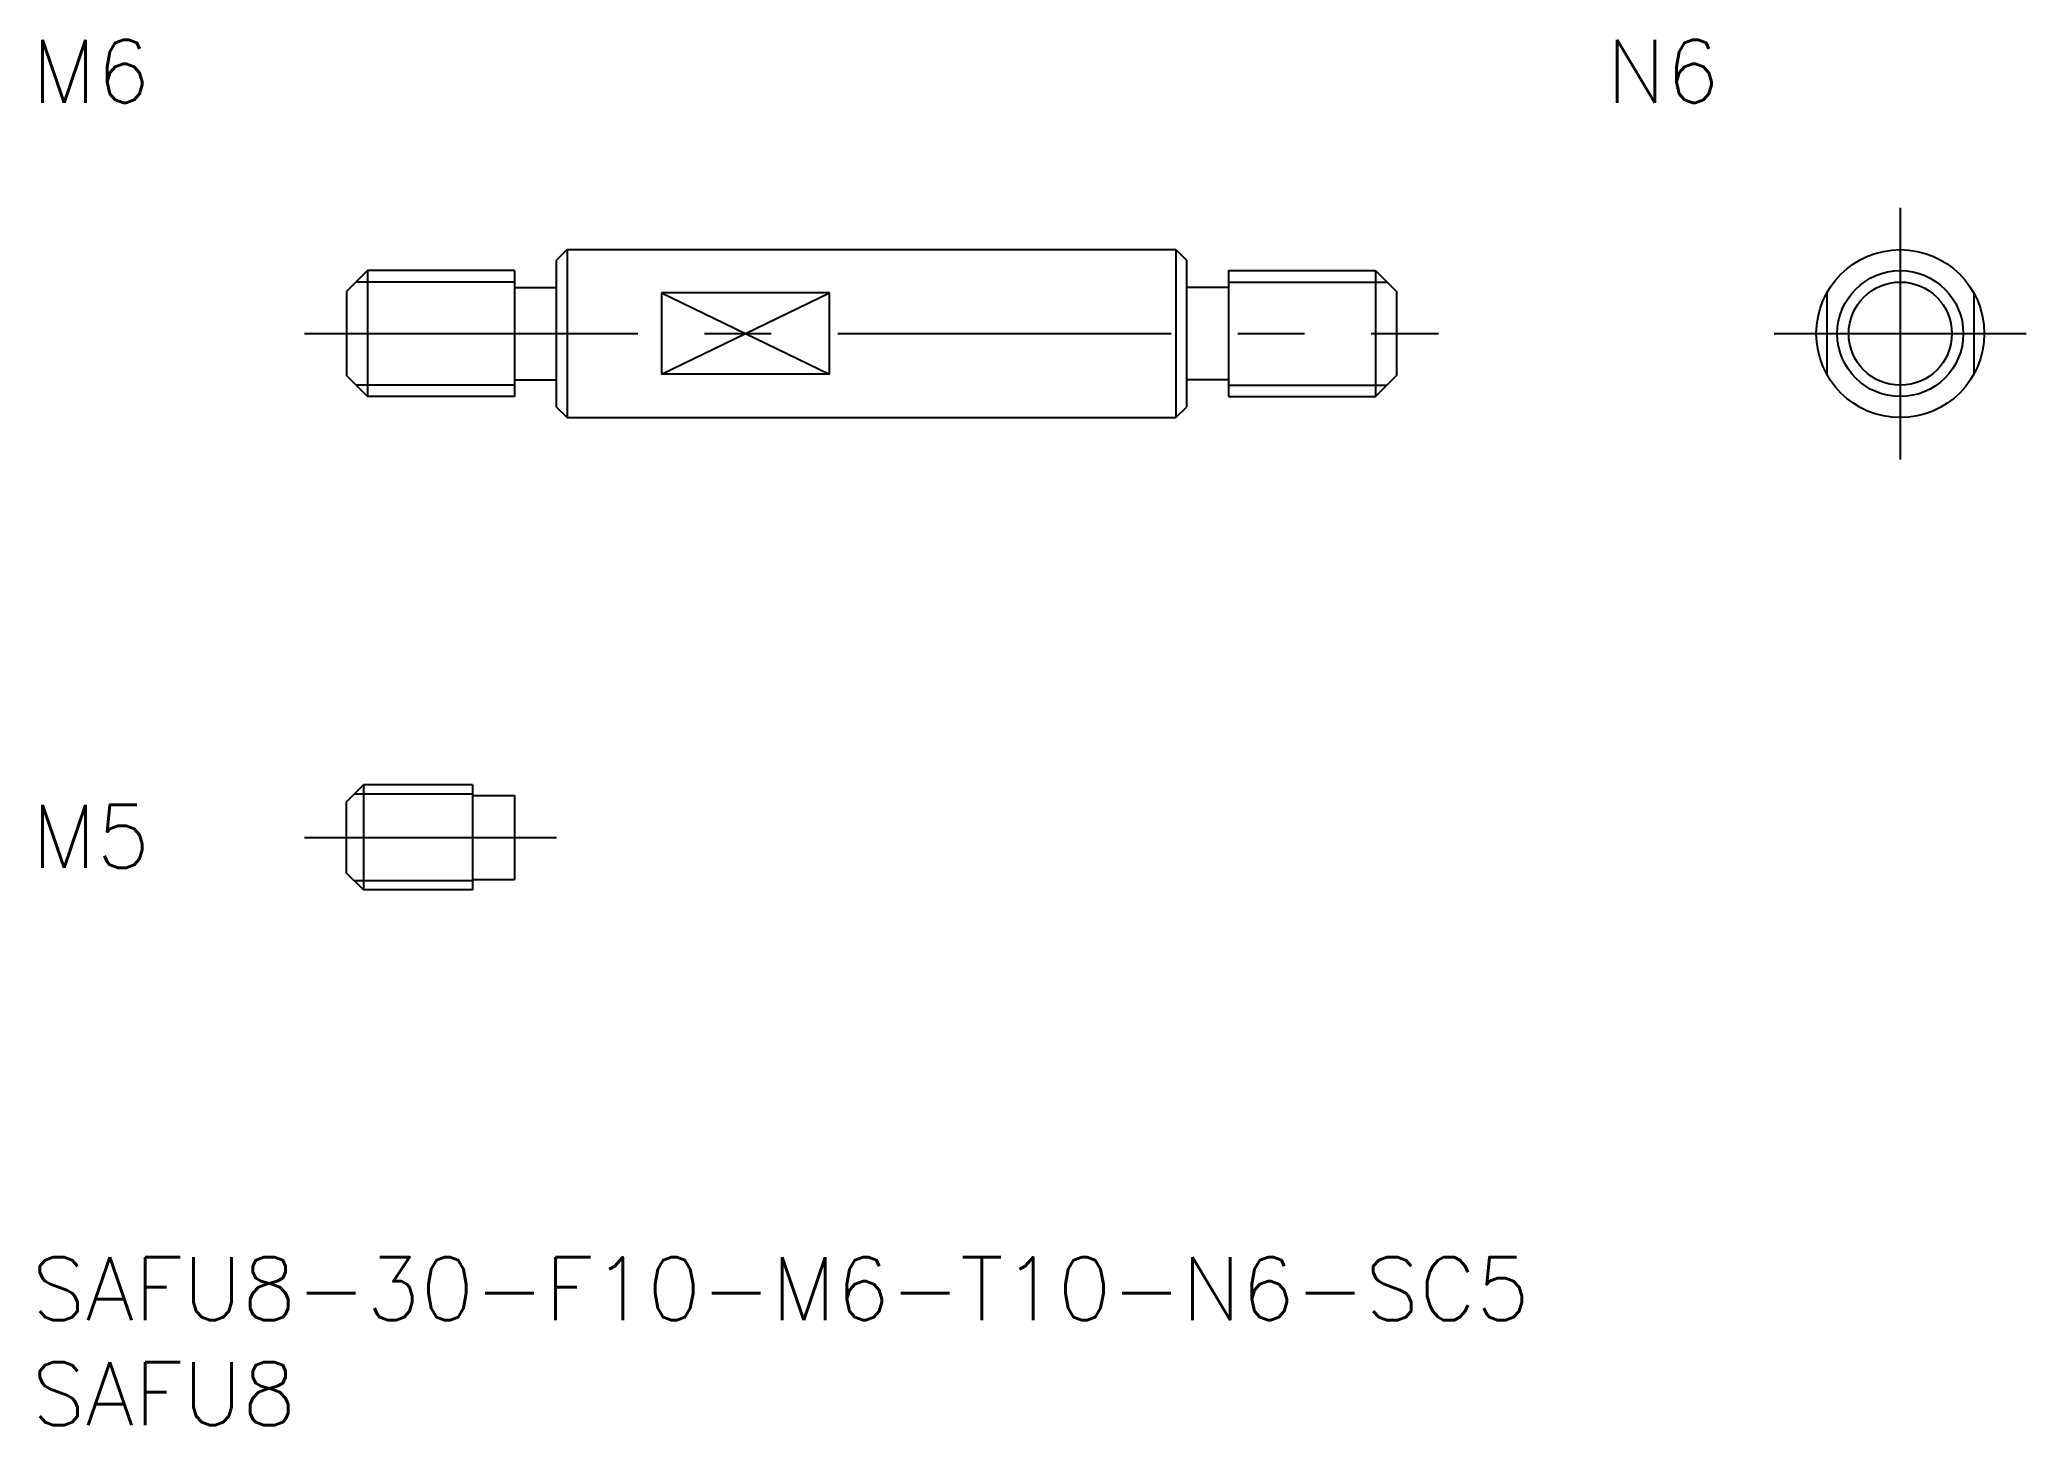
# Model space of a CAD drawing. Extents: x 0.4 to 95, y -8 to 58.
import ezdxf

# ---------------------------------------------------------------- set-up
doc = ezdxf.new("R2010")
doc.units = 0
doc.header["$LTSCALE"] = 0.5
doc.linetypes.add('CENTER', pattern=[50.8, 31.75, -6.35, 6.35, -6.35])
doc.linetypes.add('DASHED', pattern=[19.05, 12.7, -6.35])
for name, color, linetype in [('MSM_CENTER', 1, 'CENTER'), ('MSM_CONTINUOUS', 7, 'CONTINUOUS'), ('MSM_DASHED', 4, 'DASHED'), ('MSM_NARROW', 5, 'CONTINUOUS'), ('MSM_PART_NUMBER', 7, 'CONTINUOUS')]:
    doc.layers.add(name, color=color, linetype=linetype)
doc.styles.get("Standard").update_dxf_attribs({"font": 'txt.shx', "height": 1, "bigfont": 'bigfont.shx'})

# ---------------------------------------------------------------- blocks, each defined once
blk = doc.blocks.new('*U8')
at = {"layer": 'MSM_PART_NUMBER'}
blk.add_text('SAFU8-30-F10-M6-T10-N6-SC5', height=3, dxfattribs=at).set_placement((0, -3))
blk = doc.blocks.new('*U9')
at = {"layer": 'MSM_PART_NUMBER'}
blk.add_text('SAFU8', height=3, dxfattribs=at).set_placement((0, -8))
blk = doc.blocks.new('*U10')
at = {"layer": 'MSM_PART_NUMBER'}
blk.add_text('M6', height=3, dxfattribs=at).set_placement((0, 55))
blk = doc.blocks.new('*U11')
at = {"layer": 'MSM_PART_NUMBER'}
blk.add_text('N6', height=3, dxfattribs=at).set_placement((75, 55))
blk = doc.blocks.new('*U12')
at = {"layer": 'MSM_PART_NUMBER'}
blk.add_text('M5', height=3, dxfattribs=at).set_placement((0, 18.561))

msp = doc.modelspace()

# ---------------------------------------------------------------- linework, layer by layer
at = {"layer": 'MSM_CENTER'}
for p, q in [((89, 50), (89, 38)), ((13, 44), (67, 44)), ((83, 44), (95, 44)), ((13, 20), (25, 20))]:
    msp.add_line(p, q, dxfattribs=at)
at = {"layer": 'MSM_CONTINUOUS'}
for p, q in [((25.5, 48), (25, 47.5)), ((25, 40.5), (25, 47.5)), ((25.5, 48), (54.5, 48)), ((25.5, 48), (25.5, 40)), ((54.5, 48), (54.5, 40)), ((54.5, 48), (55, 47.5)), ((55, 47.5), (55, 40.5)), ((16, 47), (15, 46)), ((23, 47), (16, 47)), ((16, 47), (16, 41)), ((23, 47), (23, 41)), ((57, 47), (64, 47)), ((57, 47), (57, 41)), ((64, 47), (65, 46)), ((64, 47), (64, 41)), ((15, 46), (15, 42)), ((23, 46.2), (25, 46.2)), ((30, 45.936), (30, 42.064)), ((38, 45.936), (30, 45.936)), ((38, 42.064), (38, 45.936)), ((57, 46.2), (55, 46.2)), ((65, 46), (65, 42)), ((16, 41), (15, 42)), ((23, 41.8), (25, 41.8)), ((38, 42.064), (30, 42.064)), ((57, 41.8), (55, 41.8)), ((64, 41), (65, 42)), ((23, 41), (16, 41)), ((57, 41), (64, 41)), ((25, 40.5), (25.5, 40)), ((25.5, 40), (54.5, 40)), ((54.5, 40), (55, 40.5)), ((15.8, 22.5), (15, 21.7)), ((21, 22.5), (15.8, 22.5)), ((15.8, 22.5), (15.8, 17.5)), ((21, 22.5), (21, 17.5)), ((21, 22), (23, 22)), ((23, 22), (23, 18)), ((15, 18.3), (15, 21.7)), ((15.8, 17.5), (15, 18.3)), ((21, 18), (23, 18)), ((21, 17.5), (15.8, 17.5))]:
    msp.add_line(p, q, dxfattribs=at)
for radius in [4, 3]:
    msp.add_circle((89, 44), radius, dxfattribs=at)
at = {"layer": 'MSM_DASHED'}
for p, q in [((85.5, 45.936), (85.5, 42.064)), ((92.5, 45.936), (92.5, 42.064))]:
    msp.add_line(p, q, dxfattribs=at)
at = {"layer": 'MSM_NARROW'}
for p, q in [((23, 46.458), (15.458, 46.458)), ((57, 46.458), (64.541, 46.458)), ((30, 42.064), (38, 45.936)), ((30, 45.936), (38, 42.064)), ((23, 41.541), (15.458, 41.541)), ((57, 41.541), (64.541, 41.541)), ((21, 22.067), (15.367, 22.067)), ((21, 17.933), (15.367, 17.933))]:
    msp.add_line(p, q, dxfattribs=at)
msp.add_circle((89, 44), 2.458, dxfattribs=at)

# ---------------------------------------------------------------- block references
at = {"layer": 'MSM_CONTINUOUS'}
for name in ['*U10', '*U11', '*U12', '*U8', '*U9']:
    msp.add_blockref(name, (0, 0), dxfattribs=at)

doc.saveas('drawing.dxf')
